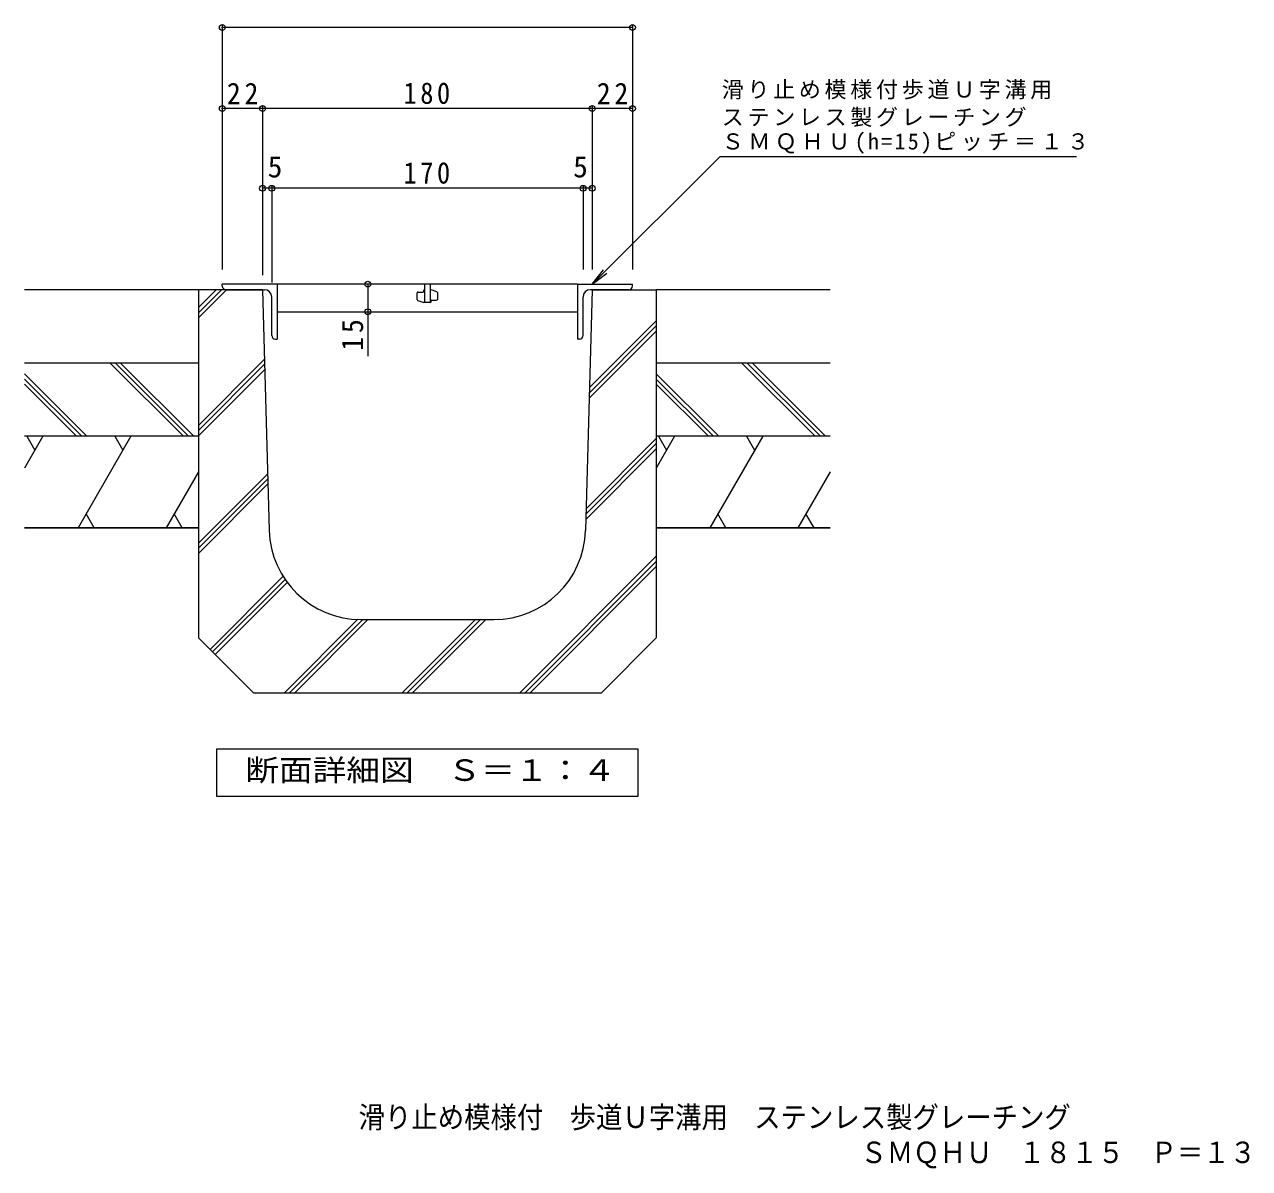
# Model space of a CAD drawing. Units: millimetres on the paper, enlarged 10 times, with parts at other scales. Extents: x -1421 to 1867, y -1375 to 1310.
# Drawn here: x -1306 to 367, y -1375 to 186 of the extents above; entities that cross this region are included whole.
import ezdxf
from ezdxf.enums import TextEntityAlignment as Align

# ---------------------------------------------------------------- set-up
doc = ezdxf.new("R2010")
doc.units = ezdxf.units.MM
doc.header["$LTSCALE"] = 10
doc.header["$PDMODE"] = 32
doc.header["$PDSIZE"] = 8
for name, color, linetype, lineweight in [('A-0', 7, 'Continuous', 9), ('A-2', 3, 'Continuous', 9), ('A-5', 7, 'Continuous', 9), ('A-6', 6, 'Continuous', 5)]:
    doc.layers.add(name, color=color, linetype=linetype, lineweight=lineweight)
doc.layers.add('F-5', color=2, linetype='Continuous')
doc.styles.add('ＭＳ ゴシック', font='')
doc.styles.get('ＭＳ ゴシック').set_extended_font_data('MS Gothic')

msp = doc.modelspace()

# ---------------------------------------------------------------- linework, layer by layer
at = {"layer": 'A-0'}
for p, q in [((-980.67, 71.18), (-1035.67, 71.18)), ((-980.67, 74.18), (-980.67, -155.99)), ((-530.67, 71.18), (-980.67, 71.18)), ((-530.67, 74.18), (-530.67, -148.49)), ((-475.67, 71.18), (-530.67, 71.18)), ((-968.17, -37.57), (-980.67, -37.57)), ((-968.17, -34.57), (-968.17, -165.99)), ((-543.17, -37.57), (-968.17, -37.57)), ((-543.17, -34.57), (-543.17, -148.49)), ((-530.67, -37.57), (-543.17, -37.57)), ((-837.01, -168.49), (-837.01, -205.99)), ((-837.01, -205.99), (-837.01, -266.82))]:
    msp.add_line(p, q, dxfattribs=at)
for p in [(-1035.67, 71.18), (-980.67, 71.18), (-530.67, 71.18), (-475.67, 71.18), (-980.67, -37.57), (-968.17, -37.57), (-543.17, -37.57), (-530.67, -37.57), (-837.01, -168.49), (-837.01, -205.99)]:
    msp.add_point(p, dxfattribs=at)
at = {"layer": 'A-2'}
for p, q in [((-960.67, -168.49), (-1035.67, -168.49)), ((-1035.67, -170.99), (-1035.67, -168.49)), ((-1030.67, -175.99), (-978.17, -175.99)), ((-960.67, -168.49), (-960.67, -243.49)), ((-550.67, -168.49), (-960.67, -168.49)), ((-769.42, -189.49), (-769.42, -180.37)), ((-768.17, -179.12), (-761.92, -179.12)), ((-760.67, -177.87), (-760.67, -177.24)), ((-759.42, -168.49), (-759.42, -193.49)), ((-751.92, -168.49), (-759.42, -168.49)), ((-751.92, -168.49), (-751.92, -193.49)), ((-750.67, -175.99), (-751.92, -175.99)), ((-742.75, -178.82), (-750.67, -175.99)), ((-741.92, -180), (-741.92, -189.12)), ((-550.67, -168.49), (-550.67, -243.49)), ((-550.67, -168.49), (-475.67, -168.49)), ((-480.67, -175.99), (-533.17, -175.99)), ((-475.67, -170.99), (-475.67, -168.49)), ((-968.17, -238.49), (-968.17, -185.99)), ((-768.59, -190.66), (-760.67, -193.49)), ((-751.92, -193.49), (-760.67, -193.49)), ((-750.67, -192.24), (-750.67, -191.62)), ((-749.42, -190.37), (-743.17, -190.37)), ((-543.17, -238.49), (-543.17, -185.99)), ((-960.67, -205.99), (-550.67, -205.99)), ((-963.17, -243.49), (-960.67, -243.49)), ((-548.17, -243.49), (-550.67, -243.49))]:
    msp.add_line(p, q, dxfattribs=at)
for centre, radius, start, end in [((-1030.67, -170.99), 5, 180, 270), ((-978.17, -185.99), 10, 0, 90), ((-768.17, -180.37), 1.25, 90, 180), ((-761.92, -177.87), 1.25, 270, 0), ((-759.42, -177.24), 1.25, 90, 180), ((-743.17, -180), 1.25, 0, 70.34616), ((-533.17, -185.99), 10, 90, 180), ((-480.67, -170.99), 5, 270, 0), ((-768.17, -189.49), 1.25, 180, 250.34616), ((-751.92, -192.24), 1.25, 270, 0), ((-749.42, -191.62), 1.25, 90, 180), ((-743.17, -189.12), 1.25, 270, 0), ((-963.17, -238.49), 5, 180, 270), ((-548.17, -238.49), 5, 270, 0)]:
    msp.add_arc(centre, radius, start, end, dxfattribs=at)
at = {"layer": 'A-5'}
for p, q in [((-530.67, -168.49), (-356.2, 5.98)), ((-356.2, 5.98), (130.54, 5.98)), ((-530.67, -168.49), (-515.45, -148.66)), ((-530.67, -168.49), (-510.84, -153.27))]:
    msp.add_line(p, q, dxfattribs=at)
msp.add_lwpolyline([(-1043.17, -867.45), (-1043.17, -802.45), (-468.17, -802.45), (-468.17, -867.45)], close=True, dxfattribs=at)
at = {"layer": 'A-6', "color": 7, "lineweight": 9}
for p, q in [((-1035.67, 184.88), (-1035.67, -148.49)), ((-475.67, 184.88), (-475.67, -148.49)), ((-475.67, 181.88), (-1035.67, 181.88))]:
    msp.add_line(p, q, dxfattribs=at)
at = {"layer": 'A-6'}
for p, q in [((-1068.17, -175.99), (-1305.67, -175.99)), ((-1068.17, -175.99), (-1068.17, -650.99)), ((-980.67, -175.99), (-1068.17, -175.99)), ((-1068.17, -214.45), (-1029.72, -175.99)), ((-1068.17, -200.31), (-1043.86, -175.99)), ((-1068.17, -207.38), (-1036.79, -175.99)), ((-980.67, -175.99), (-971.55, -504.46)), ((-530.67, -175.99), (-539.8, -504.46)), ((-205.67, -175.99), (-443.17, -175.99)), ((-534.78, -324), (-443.17, -232.39)), ((-534.58, -316.72), (-443.17, -225.31)), ((-534.38, -309.45), (-443.17, -218.24)), ((-1068.17, -275.99), (-1305.67, -275.99)), ((-1088.7, -375.99), (-1188.7, -275.99)), ((-1081.63, -375.99), (-1181.63, -275.99)), ((-1074.56, -375.99), (-1174.56, -275.99)), ((-1068.17, -361.04), (-978.04, -270.9)), ((-1068.17, -368.11), (-977.84, -277.78)), ((-205.67, -275.99), (-443.17, -275.99)), ((-226.2, -375.99), (-326.2, -275.99)), ((-219.13, -375.99), (-319.13, -275.99)), ((-212.06, -375.99), (-312.06, -275.99)), ((-1220.51, -375.99), (-1305.67, -290.83)), ((-1227.58, -375.99), (-1305.67, -297.9)), ((-1068.17, -375.18), (-977.65, -284.66)), ((-358.01, -375.99), (-443.17, -290.83)), ((-365.08, -375.99), (-443.17, -297.9)), ((-1234.65, -375.99), (-1305.67, -304.97)), ((-372.15, -375.99), (-443.17, -304.97)), ((-1068.17, -375.99), (-1305.67, -375.99)), ((-1280.64, -375.99), (-1305.67, -419.35)), ((-1302.71, -375.99), (-1291.67, -395.1)), ((-1160.45, -375.99), (-1232.62, -500.99)), ((-1182.52, -375.99), (-1171.49, -395.1)), ((-538.97, -474.78), (-443.17, -378.98)), ((-205.67, -375.99), (-443.17, -375.99)), ((-418.14, -375.99), (-443.17, -419.35)), ((-440.21, -375.99), (-429.17, -395.1)), ((-297.95, -375.99), (-370.12, -500.99)), ((-320.02, -375.99), (-308.99, -395.1)), ((-539.38, -489.32), (-443.17, -393.12)), ((-539.17, -482.05), (-443.17, -386.05)), ((-1068.17, -424.33), (-1112.43, -500.99)), ((-1068.17, -521.77), (-973.69, -427.29)), ((-1068.17, -528.85), (-973.5, -434.17)), ((-205.67, -424.33), (-249.93, -500.99)), ((-1068.17, -535.92), (-973.31, -441.05)), ((-1210.55, -500.99), (-1221.59, -481.88)), ((-1090.36, -500.99), (-1101.4, -481.88)), ((-348.05, -500.99), (-359.09, -481.88)), ((-227.86, -500.99), (-238.9, -481.88)), ((-629.45, -725.99), (-443.17, -539.71)), ((-622.38, -725.99), (-443.17, -546.78)), ((-1052.41, -666.75), (-952.71, -567.05)), ((-615.31, -725.99), (-443.17, -553.85)), ((-1048.88, -670.29), (-949.93, -571.33)), ((-1045.34, -673.82), (-946.99, -575.47)), ((-950.92, -725.99), (-850.92, -625.99)), ((-943.85, -725.99), (-843.85, -625.99)), ((-936.78, -725.99), (-836.78, -625.99)), ((-846.6, -625.99), (-664.75, -625.99)), ((-790.19, -725.99), (-690.19, -625.99)), ((-783.11, -725.99), (-683.12, -625.99)), ((-776.04, -725.99), (-676.04, -625.99)), ((-993.17, -725.99), (-1068.17, -650.99)), ((-518.17, -725.99), (-443.17, -650.99)), ((-993.17, -725.99), (-518.17, -725.99))]:
    msp.add_line(p, q, dxfattribs=at)
for points in [[(-530.67, -175.99), (-443.17, -175.99), (-443.17, -650.99)], [(-1305.67, -500.99), (-1068.17, -500.99), (-1305.67, -500.99)], [(-443.17, -500.99), (-205.67, -500.99), (-443.17, -500.99)]]:
    msp.add_lwpolyline(points, dxfattribs=at)
for centre, start, end in [((-846.6, -500.99), 181.59114, 270), ((-664.75, -500.99), 270, 358.40886)]:
    msp.add_arc(centre, 125, start, end, dxfattribs=at)
at = {"layer": 'A-6', "color": 7}
for p in [(-1035.67, 181.88), (-475.67, 181.88)]:
    msp.add_point(p, dxfattribs=at)

# ---------------------------------------------------------------- texts
at = {"layer": 'A-0', "color": 2, "style": 'ＭＳ ゴシック'}
for p in [(-973.62, -31.57), (-556.61, -31.57)]:
    msp.add_text('5', height=29.33, dxfattribs=at).set_placement(p, align=Align.BOTTOM_LEFT)
at = {"layer": 'A-0', "color": 2, "char_height": 29.33, "attachment_point": 7, "style": 'ＭＳ ゴシック'}
for s, insert in [('\\T1.27;\\W0.95;22', (-1029.42, 77.18)), ('\\T1.27;\\W0.9;180', (-788.17, 77.18)), ('\\T1.27;\\W0.95;22', (-524.42, 77.18)), ('\\T1.27;\\W0.9;170', (-788.17, -31.57))]:
    msp.add_mtext(s, dxfattribs=dict(at, insert=insert))
at = {"layer": 'A-0', "color": 2, "insert": (-843.01, -259.29), "char_height": 29.33, "attachment_point": 7, "rotation": 90, "style": 'ＭＳ ゴシック'}
msp.add_mtext('\\T1.27;\\W0.95;15', dxfattribs=at)
at = {"layer": 'A-5', "color": 2, "style": 'ＭＳ ゴシック', "width": 1.15}
msp.add_text('断面詳細図\u3000Ｓ＝１：４', height=29.33, dxfattribs=at).set_placement((-1004.4, -854.95), align=Align.BOTTOM_LEFT)
at = {"layer": 'A-5', "char_height": 21.99, "attachment_point": 7, "style": 'ＭＳ ゴシック'}
for s, insert in [('\\T1.17;滑り止め模様付歩道Ｕ字溝用', (-353.8, 83.6)), ('\\T1.17;ステンレス製グレーチング', (-353.8, 46.13)), ('\\T1.21;ＳＭＱＨＵ(h=15)ピッチ＝１３', (-353.8, 9.5))]:
    msp.add_mtext(s, dxfattribs=dict(at, insert=insert))
at = {"layer": 'F-5', "style": 'ＭＳ ゴシック', "width": 0.9}
for s, p in [('滑り止め模様付\u3000歩道Ｕ字溝用\u3000ステンレス製グレーチング', (-849.55, -1328.51)), ('ＳＭＱＨＵ\u3000１８１５\u3000Ｐ＝１３', (-164.51, -1376.51))]:
    msp.add_text(s, height=29.33, dxfattribs=at).set_placement(p, align=Align.BOTTOM_LEFT)

doc.saveas('drawing.dxf')
